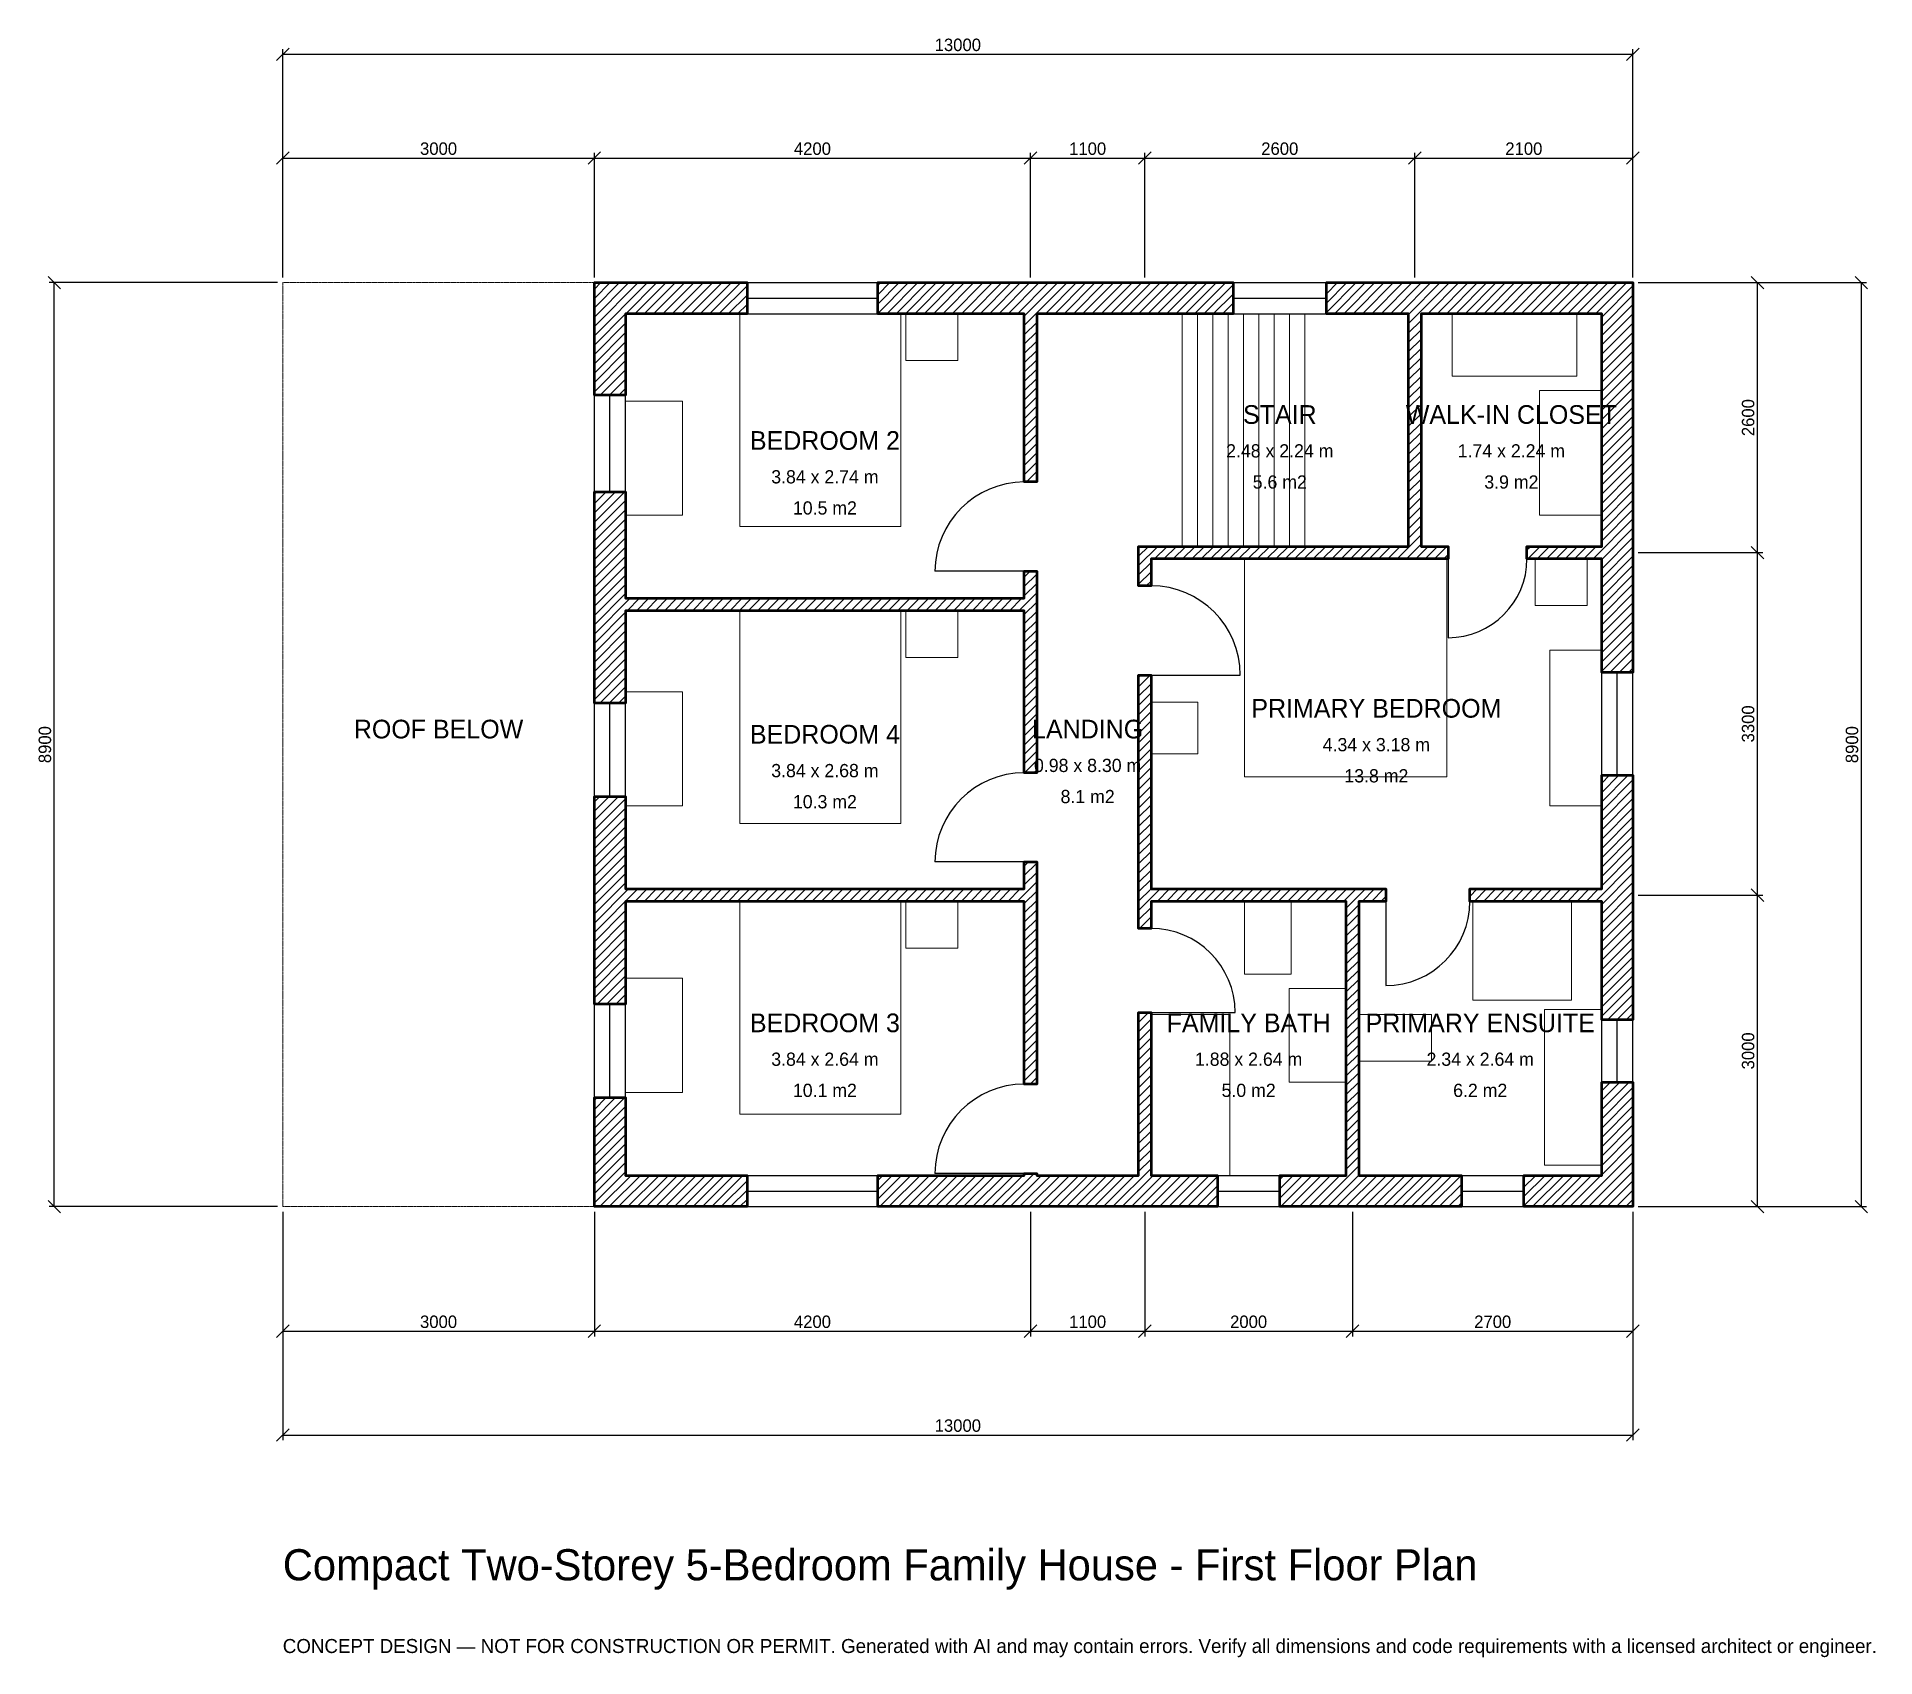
# Model space of a CAD drawing. Header units: millimetres. Extents: x -2369 to 15333, y -4341 to 11269.
import ezdxf
from ezdxf.enums import TextEntityAlignment as Align

# ---------------------------------------------------------------- set-up
doc = ezdxf.new("R2010")
doc.units = ezdxf.units.MM
doc.linetypes.add('DASHED', pattern=[1.524, 1.27, -0.254])
for name, color, linetype, lineweight in [('A-ANNO-DIMS', 1, 'Continuous', 13), ('A-ANNO-TEXT', 7, 'Continuous', 18), ('A-AREA-IDEN', 7, 'Continuous', 18), ('A-DOOR', 2, 'Continuous', 25), ('A-FLOR-FIXT', 9, 'Continuous', 13), ('A-FLOR-STRS', 3, 'Continuous', 18), ('A-FURN', 9, 'Continuous', 13), ('A-GLAZ', 4, 'Continuous', 25), ('A-SITE-PAVE', 8, 'Continuous', 13), ('A-WALL', 7, 'Continuous', 50), ('A-WALL-PATT', 8, 'Continuous', 13)]:
    doc.layers.add(name, color=color, linetype=linetype, lineweight=lineweight)
doc.dimstyles.new('PLAN', dxfattribs={"dimtxt": 120, "dimasz": 80, "dimexe": 50, "dimexo": 50, "dimgap": 30, "dimtad": 1, "dimdec": 0, "dimtsz": 60, "dimcen": 2.5, "dimclrd": 1, "dimclre": 1, "dimazin": 3, "dimtfac": 1, "dimtmove": 0, "dimatfit": 3})

msp = doc.modelspace()

# ---------------------------------------------------------------- hatches: boundary and pattern name
at = {"layer": 'A-WALL-PATT'}
h = msp.add_hatch(dxfattribs=at)
h.set_pattern_fill('ANSI31', color=8, scale=20)
h.paths.add_polyline_path([(8240, -0.001), (8240, 0), (8150, 0), (7350, 0), (7260, 0), (7260, -0.001), (7140, -0.001), (7140, 0), (7050, 0), (5730, 0), (5730, 300), (7050, 300), (7140, 300), (7140, 320), (7260, 320), (7260, 300), (7350, 300), (8150, 300), (8240, 300), (8240, 1870), (8360, 1870), (8360, 300), (8450, 300), (9000, 300), (9000, 0), (8450, 0), (8360, 0), (8360, -0.001), (8240, -0.001)])
h.paths.add_polyline_path([(3300, 0), (3300, -0.001), (3000, -0.001), (3000, 0), (2999.999, 0), (2999.999, 300), (3000, 300), (3000, 1050), (3300, 1050), (3300, 300), (4470, 300), (4470, 0), (3300, 0)])
h.paths.add_polyline_path([(3000, 2850), (3000, 2940), (2999.999, 2940), (2999.999, 3060), (3000, 3060), (3000, 3150), (3000, 3950), (3300, 3950), (3300, 3150), (3300, 3060), (7140, 3060), (7140, 3320), (7260, 3320), (7260, 3060), (7260, 2940), (7260, 1180), (7140, 1180), (7140, 2940), (3300, 2940), (3300, 2850), (3300, 1950), (3000, 1950), (3000, 2850)])
h.paths.add_polyline_path([(3000, 5650), (3000, 5740), (2999.999, 5740), (2999.999, 5860), (3000, 5860), (3000, 5950), (3000, 6885), (3300, 6885), (3300, 5950), (3300, 5860), (7140, 5860), (7140, 6120), (7260, 6120), (7260, 5860), (7260, 5740), (7260, 4180), (7140, 4180), (7140, 5740), (3300, 5740), (3300, 5650), (3300, 4850), (3000, 4850), (3000, 5650)])
h.paths.add_polyline_path([(3000, 8600), (2999.999, 8600), (2999.999, 8900), (3000, 8900), (3000, 8900.001), (3300, 8900.001), (3300, 8900), (4470, 8900), (4470, 8600), (3300, 8600), (3300, 7815), (3000, 7815), (3000, 8600)])
h.paths.add_polyline_path([(7050, 8900), (7140, 8900), (7140, 8900.001), (7260, 8900.001), (7260, 8900), (7350, 8900), (8150, 8900), (8450, 8900), (9150, 8900), (9150, 8600), (8450, 8600), (8150, 8600), (7350, 8600), (7260, 8600), (7260, 6980), (7140, 6980), (7140, 8600), (7050, 8600), (5730, 8600), (5730, 8900), (7050, 8900)])
h.paths.add_polyline_path([(10750, 8900), (10840, 8900), (10840, 8900.001), (10960, 8900.001), (10960, 8900), (11050, 8900), (12700, 8900), (12700, 8900.001), (13000, 8900.001), (13000, 8900), (13000.001, 8900), (13000.001, 8600), (13000, 8600), (13000, 6450), (13000, 6360), (13000.001, 6360), (13000.001, 6240), (13000, 6240), (13000, 6150), (13000, 5145), (12700, 5145), (12700, 6150), (12700, 6240), (11980, 6240), (11980, 6360), (12700, 6360), (12700, 6450), (12700, 8600), (11050, 8600), (10960, 8600), (10960, 6360), (11220, 6360), (11220, 6240), (10960, 6240), (10840, 6240), (8360, 6240), (8360, 5980), (8240, 5980), (8240, 6240), (8240, 6360), (8360, 6360), (10840, 6360), (10840, 8600), (10750, 8600), (10050, 8600), (10050, 8900), (10750, 8900)])
h.paths.add_polyline_path([(13000, 3150), (13000, 3060), (13000.001, 3060), (13000.001, 2940), (13000, 2940), (13000, 2850), (13000, 1800), (12700, 1800), (12700, 2850), (12700, 2940), (11430, 2940), (11430, 3060), (12700, 3060), (12700, 3150), (12700, 4155), (13000, 4155), (13000, 3150)])
h.paths.add_polyline_path([(13000, 300), (13000.001, 300), (13000.001, 0), (13000, 0), (13000, -0.001), (12700, -0.001), (12700, 0), (11950, 0), (11950, 300), (12700, 300), (12700, 1200), (13000, 1200), (13000, 300)])
h.paths.add_polyline_path([(10450, 0), (10360, 0), (10360, -0.001), (10240, -0.001), (10240, 0), (10150, 0), (9600, 0), (9600, 300), (10150, 300), (10240, 300), (10240, 2940), (8360, 2940), (8360, 2680), (8240, 2680), (8240, 2940), (8240, 3060), (8240, 5120), (8360, 5120), (8360, 3060), (10240, 3060), (10360, 3060), (10620, 3060), (10620, 2940), (10360, 2940), (10360, 300), (10450, 300), (11350, 300), (11350, 0), (10450, 0)])

# ---------------------------------------------------------------- linework, layer by layer
at = {"layer": 'A-DOOR'}
for p, q in [((11220, 6240), (11220, 5480)), ((7140, 6120), (6280, 6120)), ((8360, 5120), (9220, 5120)), ((7140, 3320), (6280, 3320)), ((10620, 2940), (10620, 2130)), ((8360, 1870), (9170, 1870)), ((7140, 320), (6280, 320))]:
    msp.add_line(p, q, dxfattribs=at)
for centre, radius, start, end in [((7140, 6120), 860, 90, 180), ((11220, 6240), 760, 270, 360), ((8360, 5120), 860, 0, 90), ((7140, 3320), 860, 90, 180), ((10620, 2940), 810, 270, 360), ((8360, 1870), 810, 0, 90), ((7140, 320), 860, 90, 180)]:
    msp.add_arc(centre, radius, start, end, dxfattribs=at)
at = {"layer": 'A-FLOR-FIXT'}
for points in [[(9260, 2240), (9710, 2240), (9710, 2940), (9260, 2940)], [(11460, 1990), (12410, 1990), (12410, 2940), (11460, 2940)], [(9690, 1200), (10240, 1200), (10240, 2100), (9690, 2100)], [(8360, 300), (9120, 300), (9120, 1850), (8360, 1850)], [(10360, 1400), (11060, 1400), (11060, 1850), (10360, 1850)], [(12150, 400), (12700, 400), (12700, 1900), (12150, 1900)]]:
    msp.add_lwpolyline(points, close=True, dxfattribs=at)
at = {"layer": 'A-FLOR-STRS'}
for p, q in [((8660, 6360), (8660, 8600)), ((8807.5, 6360), (8807.5, 8600)), ((8955, 6360), (8955, 8600)), ((9102.5, 6360), (9102.5, 8600)), ((9250, 6360), (9250, 8600)), ((9397.5, 6360), (9397.5, 8600)), ((9545, 6360), (9545, 8600)), ((9692.5, 6360), (9692.5, 8600)), ((9840, 6360), (9840, 8600))]:
    msp.add_line(p, q, dxfattribs=at)
at = {"layer": 'A-FURN'}
for points in [[(4400, 6550), (5950, 6550), (5950, 8600), (4400, 8600)], [(6000, 8150), (6500, 8150), (6500, 8600), (6000, 8600)], [(11260, 8000), (12460, 8000), (12460, 8600), (11260, 8600)], [(12100, 6660), (12700, 6660), (12700, 7860), (12100, 7860)], [(3300, 6660), (3850, 6660), (3850, 7760), (3300, 7760)], [(9260, 4140), (11210, 4140), (11210, 6240), (9260, 6240)], [(12060, 5790), (12560, 5790), (12560, 6240), (12060, 6240)], [(4400, 3690), (5950, 3690), (5950, 5740), (4400, 5740)], [(6000, 5290), (6500, 5290), (6500, 5740), (6000, 5740)], [(12200, 3860), (12700, 3860), (12700, 5360), (12200, 5360)], [(3300, 3860), (3850, 3860), (3850, 4960), (3300, 4960)], [(8360, 4360), (8810, 4360), (8810, 4860), (8360, 4860)], [(4400, 890), (5950, 890), (5950, 2940), (4400, 2940)], [(6000, 2490), (6500, 2490), (6500, 2940), (6000, 2940)], [(3300, 1100), (3850, 1100), (3850, 2200), (3300, 2200)]]:
    msp.add_lwpolyline(points, close=True, dxfattribs=at)
at = {"layer": 'A-GLAZ'}
for p, q in [((4470, 8900), (5730, 8900)), ((9150, 8900), (10050, 8900)), ((4470, 8750), (5730, 8750)), ((9150, 8750), (10050, 8750)), ((4470, 8600), (5730, 8600)), ((9150, 8600), (10050, 8600)), ((3000, 6885), (3000, 7815)), ((3150, 6885), (3150, 7815)), ((3300, 6885), (3300, 7815)), ((12700, 4155), (12700, 5145)), ((12850, 4155), (12850, 5145)), ((13000, 4155), (13000, 5145)), ((3000, 3950), (3000, 4850)), ((3150, 3950), (3150, 4850)), ((3300, 3950), (3300, 4850)), ((3000, 1050), (3000, 1950)), ((3150, 1050), (3150, 1950)), ((3300, 1050), (3300, 1950)), ((12700, 1200), (12700, 1800)), ((12850, 1200), (12850, 1800)), ((13000, 1200), (13000, 1800)), ((4470, 300), (5730, 300)), ((9000, 300), (9600, 300)), ((11350, 300), (11950, 300)), ((4470, 150), (5730, 150)), ((4470, 0), (5730, 0)), ((9000, 150), (9600, 150)), ((9000, 0), (9600, 0)), ((11350, 150), (11950, 150)), ((11350, 0), (11950, 0))]:
    msp.add_line(p, q, dxfattribs=at)
at = {"layer": 'A-SITE-PAVE', "linetype": 'DASHED'}
msp.add_lwpolyline([(0, 0), (3000, 0), (3000, 8900), (0, 8900)], close=True, dxfattribs=at)
at = {"layer": 'A-WALL'}
for points in [[(3000, 8600), (2999.999, 8600), (2999.999, 8900), (3000, 8900), (3000, 8900.001), (3300, 8900.001), (3300, 8900), (4470, 8900), (4470, 8600), (3300, 8600), (3300, 7815), (3000, 7815), (3000, 8600)], [(7050, 8900), (7140, 8900), (7140, 8900.001), (7260, 8900.001), (7260, 8900), (7350, 8900), (8150, 8900), (8450, 8900), (9150, 8900), (9150, 8600), (8450, 8600), (8150, 8600), (7350, 8600), (7260, 8600), (7260, 6980), (7140, 6980), (7140, 8600), (7050, 8600), (5730, 8600), (5730, 8900), (7050, 8900)], [(10750, 8900), (10840, 8900), (10840, 8900.001), (10960, 8900.001), (10960, 8900), (11050, 8900), (12700, 8900), (12700, 8900.001), (13000, 8900.001), (13000, 8900), (13000.001, 8900), (13000.001, 8600), (13000, 8600), (13000, 6450), (13000, 6360), (13000.001, 6360), (13000.001, 6240), (13000, 6240), (13000, 6150), (13000, 5145), (12700, 5145), (12700, 6150), (12700, 6240), (11980, 6240), (11980, 6360), (12700, 6360), (12700, 6450), (12700, 8600), (11050, 8600), (10960, 8600), (10960, 6360), (11220, 6360), (11220, 6240), (10960, 6240), (10840, 6240), (8360, 6240), (8360, 5980), (8240, 5980), (8240, 6240), (8240, 6360), (8360, 6360), (10840, 6360), (10840, 8600), (10750, 8600), (10050, 8600), (10050, 8900), (10750, 8900)], [(3000, 5650), (3000, 5740), (2999.999, 5740), (2999.999, 5860), (3000, 5860), (3000, 5950), (3000, 6885), (3300, 6885), (3300, 5950), (3300, 5860), (7140, 5860), (7140, 6120), (7260, 6120), (7260, 5860), (7260, 5740), (7260, 4180), (7140, 4180), (7140, 5740), (3300, 5740), (3300, 5650), (3300, 4850), (3000, 4850), (3000, 5650)], [(10450, 0), (10360, 0), (10360, -0.001), (10240, -0.001), (10240, 0), (10150, 0), (9600, 0), (9600, 300), (10150, 300), (10240, 300), (10240, 2940), (8360, 2940), (8360, 2680), (8240, 2680), (8240, 2940), (8240, 3060), (8240, 5120), (8360, 5120), (8360, 3060), (10240, 3060), (10360, 3060), (10620, 3060), (10620, 2940), (10360, 2940), (10360, 300), (10450, 300), (11350, 300), (11350, 0), (10450, 0)], [(13000, 3150), (13000, 3060), (13000.001, 3060), (13000.001, 2940), (13000, 2940), (13000, 2850), (13000, 1800), (12700, 1800), (12700, 2850), (12700, 2940), (11430, 2940), (11430, 3060), (12700, 3060), (12700, 3150), (12700, 4155), (13000, 4155), (13000, 3150)], [(3000, 2850), (3000, 2940), (2999.999, 2940), (2999.999, 3060), (3000, 3060), (3000, 3150), (3000, 3950), (3300, 3950), (3300, 3150), (3300, 3060), (7140, 3060), (7140, 3320), (7260, 3320), (7260, 3060), (7260, 2940), (7260, 1180), (7140, 1180), (7140, 2940), (3300, 2940), (3300, 2850), (3300, 1950), (3000, 1950), (3000, 2850)], [(8240, -0.001), (8240, 0), (8150, 0), (7350, 0), (7260, 0), (7260, -0.001), (7140, -0.001), (7140, 0), (7050, 0), (5730, 0), (5730, 300), (7050, 300), (7140, 300), (7140, 320), (7260, 320), (7260, 300), (7350, 300), (8150, 300), (8240, 300), (8240, 1870), (8360, 1870), (8360, 300), (8450, 300), (9000, 300), (9000, 0), (8450, 0), (8360, 0), (8360, -0.001), (8240, -0.001)], [(13000, 300), (13000.001, 300), (13000.001, 0), (13000, 0), (13000, -0.001), (12700, -0.001), (12700, 0), (11950, 0), (11950, 300), (12700, 300), (12700, 1200), (13000, 1200), (13000, 300)], [(3300, 0), (3300, -0.001), (3000, -0.001), (3000, 0), (2999.999, 0), (2999.999, 300), (3000, 300), (3000, 1050), (3300, 1050), (3300, 300), (4470, 300), (4470, 0), (3300, 0)]]:
    msp.add_lwpolyline(points, close=True, dxfattribs=at)

# ---------------------------------------------------------------- texts
at = {"layer": 'A-ANNO-TEXT'}
for s, height, p in [('Compact Two-Storey 5-Bedroom Family House - First Floor Plan', 300, (0, -3600)), ('CONCEPT DESIGN — NOT FOR CONSTRUCTION OR PERMIT. Generated with AI and may contain errors. Verify all dimensions and code requirements with a licensed architect or engineer.', 135, (0, -4300))]:
    msp.add_text(s, height=height, dxfattribs=at).set_placement(p)
at = {"layer": 'A-AREA-IDEN'}
for s, height, p in [('STAIR', 180, (9600, 7630)), ('WALK-IN CLOSET', 180, (11830, 7630)), ('BEDROOM 2', 180, (5220, 7380)), ('2.48 x 2.24 m', 127.5, (9600, 7280)), ('1.74 x 2.24 m', 127.5, (11830, 7280)), ('3.84 x 2.74 m', 127.5, (5220, 7030)), ('5.6 m2', 127.5, (9600, 6980)), ('3.9 m2', 127.5, (11830, 6980)), ('10.5 m2', 127.5, (5220, 6730)), ('PRIMARY BEDROOM', 180, (10530, 4800)), ('ROOF BELOW', 180, (1500, 4600)), ('BEDROOM 4', 180, (5220, 4550)), ('LANDING', 180, (7750, 4600)), ('4.34 x 3.18 m', 127.5, (10530, 4450)), ('3.84 x 2.68 m', 127.5, (5220, 4200)), ('0.98 x 8.30 m', 127.5, (7750, 4250)), ('13.8 m2', 127.5, (10530, 4150)), ('10.3 m2', 127.5, (5220, 3900)), ('8.1 m2', 127.5, (7750, 3950)), ('BEDROOM 3', 180, (5220, 1770)), ('FAMILY BATH', 180, (9300, 1770)), ('PRIMARY ENSUITE', 180, (11530, 1770)), ('3.84 x 2.64 m', 127.5, (5220, 1420)), ('1.88 x 2.64 m', 127.5, (9300, 1420)), ('2.34 x 2.64 m', 127.5, (11530, 1420)), ('10.1 m2', 127.5, (5220, 1120)), ('5.0 m2', 127.5, (9300, 1120)), ('6.2 m2', 127.5, (11530, 1120))]:
    msp.add_text(s, height=height, dxfattribs=at).set_placement(p, align=Align.MIDDLE_CENTER)

# ---------------------------------------------------------------- dimensions: what is measured, and where the dimension line sits
at = {"layer": 'A-ANNO-DIMS'}
for base, p1, p2, text in [((0, 11100), (0, 8900), (13000, 8900), '13000'), ((0, 10100), (0, 8900), (3000, 8900), '3000'), ((3000, 10100), (3000, 8900), (7200, 8900), '4200'), ((7200, 10100), (7200, 8900), (8300, 8900), '1100'), ((8300, 10100), (8300, 8900), (10900, 8900), '2600'), ((10900, 10100), (10900, 8900), (13000, 8900), '2100'), ((0, -1200), (0, 0), (3000, 0), '3000'), ((0, -2200), (0, 0), (13000, 0), '13000'), ((3000, -1200), (3000, 0), (7200, 0), '4200'), ((7200, -1200), (7200, 0), (8300, 0), '1100'), ((8300, -1200), (8300, 0), (10300, 0), '2000'), ((10300, -1200), (10300, 0), (13000, 0), '2700')]:
    msp.add_linear_dim(base=base, p1=p1, p2=p2, text=text, dimstyle='PLAN', dxfattribs=at).render()
for base, p1, p2, text in [((-2200, 0), (0, 0), (0, 8900), '8900'), ((14200, 6300), (13000, 6300), (13000, 8900), '2600'), ((15200, 0), (13000, 0), (13000, 8900), '8900'), ((14200, 3000), (13000, 3000), (13000, 6300), '3300'), ((14200, 0), (13000, 0), (13000, 3000), '3000')]:
    msp.add_linear_dim(base=base, p1=p1, p2=p2, angle=90, text=text, dimstyle='PLAN', dxfattribs=at).render()

doc.saveas('drawing.dxf')
